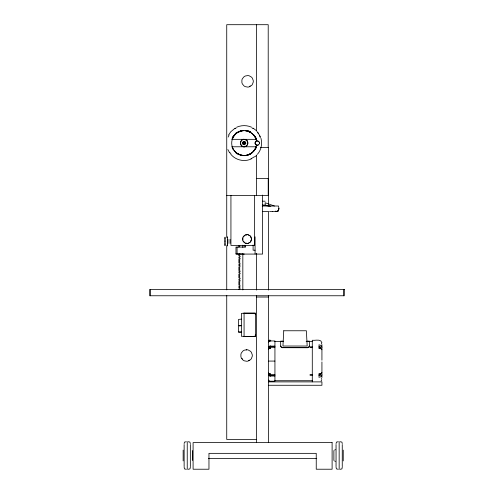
<?xml version="1.0" encoding="UTF-8"?>
<svg xmlns="http://www.w3.org/2000/svg" width="494" height="494" viewBox="0 0 494 494"><rect width="100%" height="100%" fill="white"/><g stroke="black" fill="none" stroke-linecap="round" stroke-linejoin="round"><path stroke-width="0.74" d="M321.927 374.767L321.545 376.02A2.871 2.235 0 0 1 320.804 376.681L319.785 377.212M242.727 238.12L242.727 240.016A4.434 4.434 0 0 0 243.128 241.128A2.711 2.47 50 0 1 244.351 242.579A4.434 4.434 0 0 0 245.37 243.172A2.711 2.47 10 0 1 247.241 243.499A4.434 4.434 0 0 0 248.402 243.295A2.711 2.47 -30 0 1 250.044 242.344A4.434 4.434 0 0 0 250.804 241.436L251.452 239.658A4.434 4.434 0 0 0 251.452 238.479A2.711 2.47 70 0 1 250.804 236.694A4.434 4.434 0 0 0 250.044 235.792A2.711 2.47 30 0 1 248.402 234.841A4.434 4.434 0 0 0 247.241 234.638A2.711 2.47 -10 0 1 245.37 234.965A4.434 4.434 0 0 0 244.351 235.558A2.711 2.47 -50 0 1 243.128 237.009A4.434 4.434 0 0 0 242.727 238.12A2.711 2.47 -90 0 1 242.727 240.016M321.927 372.371L321.545 373.1A2.871 1.803 0 0 1 320.804 373.631L319.785 373.76M259.319 143.785L259.443 143.186M247.698 144.118L247.821 143.717M309.472 346.035L309.17 346.967L307.608 347.739L282.13 347.696L280.722 346.627L280.641 341.138L283.198 341.144M238.089 132.182C230.914 135.825 229.494 146.372 235.317 151.874M255.559 141.685L255.071 143.056L255.355 144.137L256.51 145.113L255.738 147.823M321.829 379.719L321.088 381.022M256.009 141.265L256.51 141.006L256.034 139.339L232.229 139.339L233.335 136.826L235.317 134.245M254.935 149.293L256.034 146.78L232.229 146.78C234.378 154.085 243.598 157.777 250.186 153.949L247.259 155.116M231.902 139.419L233.224 136.437L235.261 133.893L236.83 132.719M255.305 149.083L256.102 147.298M232.229 139.339C233.798 134.51 238.392 130.824 243.505 130.669M256.034 146.78L254.793 149.528L252.805 152.022L250.248 153.924M244.351 235.558L243.128 237.009M254.904 149.274L252.953 151.874M228.673 134.862L230.797 131.731L235.163 128.15M309.398 346.399L307.49 347.566L282.624 347.566L281.314 347.047L280.641 346.035M268.625 349.017L270.274 348.066M253.416 151.72L254.225 150.701M257.393 154.319C261.246 150.083 262.407 143.853 260.999 138.376M259.066 144.291L257.905 145.15L256.51 145.113M249.736 86.382L249.279 86.827A5.767 5.767 0 0 1 247.766 87.092L245.339 86.66A5.767 5.767 0 0 1 244.005 85.894L242.424 84.005A5.767 5.767 0 0 1 241.899 82.56L241.899 80.102A5.767 5.767 0 0 1 242.424 78.657L244.005 76.768A5.767 5.767 0 0 1 245.339 76.002L247.766 75.57A5.767 5.767 0 0 1 249.279 75.841L251.409 77.07A5.767 5.767 0 0 1 252.397 78.25L253.243 80.565A5.767 5.767 0 0 1 253.243 82.097L252.397 84.412A5.767 5.767 0 0 1 251.409 85.592L249.736 86.382L250.242 86.03M248.402 243.295L250.044 242.344M248.748 360.558L248.291 360.997A5.767 5.767 0 0 1 246.778 361.262L244.351 360.836A5.767 5.767 0 0 1 243.023 360.07L241.436 358.181A5.767 5.767 0 0 1 240.911 356.736L240.911 354.272A5.767 5.767 0 0 1 241.436 352.827L243.023 350.944A5.767 5.767 0 0 1 244.351 350.172L246.778 349.746A5.767 5.767 0 0 1 248.291 350.011L250.427 351.246A5.767 5.767 0 0 1 251.415 352.42L252.255 354.735A5.767 5.767 0 0 1 252.255 356.273L251.415 358.588A5.767 5.767 0 0 1 250.427 359.768L248.748 360.558L249.26 360.206M252.928 151.856L250.365 153.856M254.663 156.907L256.17 155.764M250.915 153.788L252.483 152.621M225.023 237.293L225.023 237.169A2.711 0.556 -68.7 0 0 225.029 238.114L225.023 239.022A2.711 1.05 -81.2 0 0 225.023 240.806L225.023 241.986A2.711 1.05 81.2 0 0 225.023 243.764L225.023 244.672A2.711 0.556 68.7 0 0 225.029 245.623L225.023 245.333M250.353 153.832L246.315 155.351M237.917 132.287L242.517 130.62M268.977 340.632L270.416 340.644M334.568 450.053L335.42 449.67M251.44 158.846C244.641 162.254 235.613 160.266 230.871 154.319M247.241 234.638L245.37 234.965M246.197 350.005L246.778 349.746M239.862 245.518L238.639 246.043L239.862 246.562L238.639 247.086M239.862 253.922L238.639 254.441L239.862 254.966L238.639 255.491L240.041 256.188A0.63 0.63 0 0 1 240.041 256.874L238.793 257.059L239.244 257.602L238.793 258.14L240.041 258.325A0.63 0.63 0 0 1 240.041 259.01L238.639 259.708L239.862 260.233L238.639 260.758L239.862 261.277L238.639 261.801L239.862 262.326L238.639 262.845L240.041 263.549A0.63 0.63 0 0 1 240.041 264.228L238.793 264.413L239.244 264.957L238.793 265.5L240.041 265.686A0.63 0.63 0 0 1 240.041 266.365L238.639 267.069L239.862 267.587L238.639 268.112L239.862 268.637L238.639 269.156L239.862 269.681L238.639 270.206L240.041 270.903A0.63 0.63 0 0 1 240.041 271.589L238.793 271.774L239.244 272.311L238.793 272.855L240.041 273.04A0.63 0.63 0 0 1 240.041 273.725L238.639 274.423L239.862 274.948L238.639 275.467L239.862 275.992L238.639 276.517L239.862 277.041L238.639 277.56L240.041 278.264A0.63 0.63 0 0 1 240.041 278.943L238.793 279.129L239.244 279.672L238.793 280.209L240.041 280.401A0.63 0.63 0 0 1 240.041 281.08L238.639 281.778L239.862 282.302L238.639 282.827L239.862 283.352L238.639 283.871L239.862 284.396L238.639 284.921L240.041 285.618A0.63 0.63 0 0 1 240.041 286.304L238.793 286.489L239.244 287.026L238.793 287.57L240.041 287.755A0.63 0.63 0 0 1 240.041 288.44L238.639 289.138L239.862 289.663M237.898 132.262L241.004 131.003M243.19 146.656C244.691 146.675 244.592 147.552 247.352 144.915C250.063 138.376 239.985 139.302 244.573 139.364M250.18 153.937C245.444 156.586 239.158 155.715 235.342 151.856M237.873 131.935L240.899 130.712M247.371 155.4L250.39 154.177M236.787 127.174C241.43 125.112 246.839 125.112 251.483 127.174M276.659 211.407L278.35 210.827L278.943 208.635L278.511 206.01L262.203 206.01M240.905 131.015L244.135 130.589L243.054 130.62M243.19 139.462L244.234 139.339M245.073 146.656C239.164 148.219 239.164 137.9 245.073 139.462M245.425 155.653L242.838 155.653M244.073 313.097L241.387 313.437L241.387 336.278L255.497 336.612L255.497 313.097L244.073 313.097L244.073 336.612M241.387 319.124L238.534 319.414L238.534 325.46L241.387 325.46L238.534 325.447M241.387 325.731L238.534 326.021L238.534 332.067L241.387 332.073L238.534 332.054M245.37 243.172L247.241 243.499M319.785 348.387L320.804 348.517A2.871 1.803 0 0 1 321.545 349.048L321.927 349.783M186.318 441.747L184.472 442.105L184.132 443.575M338.229 441.747L336.507 442.068L336.05 443.575M188.158 469.288L189.986 468.868L190.344 467.114M340.076 469.288L341.916 468.923L342.256 467.114M242.517 155.499L245.796 155.493M268.545 340.848L270.854 340.848M306.916 341.144L309.472 341.138L309.472 346.263M260.338 147.428L268.631 147.428L268.631 204.572M256.571 178.383L268.631 178.383M226.734 195.463L268.211 195.463L268.211 178.383M262.363 201.2L265.161 201.2M270.823 206.233L265.161 205.14L262.413 205.133L269.205 206.078M262.901 211.481L267.97 211.481M269.539 211.481L272.268 211.481M272.41 211.481L275.621 211.481M276.739 211.481L275.349 211.16M245.462 247.074L235.971 247.074L235.971 254.077L262.586 254.077L262.567 195.062M255.077 250.199L253.095 250.199L253.095 244.999M235.971 253.811L244.289 254.077M256.571 297.036L268.631 297.036M244.073 313.27L254.151 313.27M244.073 336.439L254.151 336.439M269.298 340.1L270.088 340.1M270.274 340.953L274.936 340.953L274.936 381.201L270.274 381.201M274.689 341.428L283.13 341.428M306.15 341.428L312.288 341.428M270.274 346.103L274.936 346.103M270.274 346.522L269.249 346.522L269.249 348.616M270.274 346.572L274.936 346.572M269.249 346.807L270.274 346.807M312.288 346.825L310.084 346.825L310.084 347.64L312.288 347.64M319.038 346.807L320.31 346.807L320.31 348.801M319.038 347.072L320.31 347.072M270.274 347.653L274.936 347.653M269.249 347.85L270.274 347.85M319.038 348.072L320.31 348.072M269.249 348.338L269.699 348.338M268.545 348.566L269.699 348.566M268.736 361.077L274.936 361.077M268.545 373.581L269.699 373.581M269.249 373.816L269.699 373.816M319.038 374.082L320.31 374.082M269.249 374.298L270.274 374.298M270.274 374.495L274.936 374.495M312.288 374.501L310.084 374.501L310.084 375.317L312.288 375.317M319.038 375.076L320.31 375.076M269.249 375.347L270.274 375.347M319.038 375.341L320.31 375.341L320.31 373.347M274.936 375.576L269.249 375.625L269.249 373.532M270.274 376.045L274.936 376.045M274.689 380.72L312.288 380.72M268.631 381.887L321.927 381.887L321.927 385.271L268.631 385.271M256.571 439.444L226.734 439.444L226.734 295.282M208.449 458.488L316.753 458.488M268.545 381.337L270.854 381.343M256.966 140.889L258.912 141.624M340.076 441.747L341.916 442.105L342.256 443.575M188.158 441.747L189.881 442.068L190.344 443.575M338.229 469.288L336.402 468.868L336.05 467.114M186.318 469.288L184.472 468.923L184.132 467.114M247.259 131.003C250.464 131.849 253.206 134.004 254.904 136.838M244.345 245.283L245.37 246.068A4.959 4.959 0 0 1 244.345 245.283L245.555 245.58M241.98 155.357L238.089 153.937M245.796 130.626L250.353 132.287M250.044 235.792L248.402 234.841M276.245 211.432L275.646 211.253M270.274 374.082L268.625 373.137M274.436 206.01L265.161 202.75L265.161 205.14M335.42 461.365L334.568 460.976M247.371 130.712L250.39 131.935M237.873 154.177L240.899 155.4M250.365 132.262L247.358 131.015L244.758 130.669C249.878 130.824 254.472 134.516 256.034 139.339L255.738 138.295M319.785 344.942L320.804 345.467A2.871 2.235 0 0 1 321.545 346.127L321.927 347.381M253.101 128.15L256.096 130.428M243.128 241.128L244.351 242.579M235.786 152.621L237.348 153.788M241.949 358.551L242.387 358.996M253.416 134.399L255.04 136.437M246.722 140.382L247.179 140.957M257.473 131.731L260.295 136.622M251.452 238.479L250.804 236.694M227.876 149.534L229.648 152.881M255.305 137.036L256.102 138.82M231.902 146.699L233.224 149.676M254.935 136.826L256.034 139.339M259.066 141.827L259.399 143.495M321.903 342.805C321.057 338.532 314.981 340.749 312.288 340.273L312.288 381.874M259.369 142.476L259.443 143.056M343.491 289.416L343.491 295.764M343.244 450.114L343.244 460.914M342.256 444.495L342.256 466.534M339.156 441.729L339.156 469.3M336.05 444.495L336.05 466.534M333.882 450.547L333.882 460.482M321.927 344.553L321.927 360.206M321.927 361.941L321.927 377.595M321.464 343.182L321.464 343.793M321.464 378.355L321.464 378.966M319.038 344.726L319.038 348.511M319.038 373.643L319.038 377.428M270.422 340.508L270.422 340.848L268.977 340.848L268.977 340.496M270.274 348.616L270.274 345.781L268.736 346.553L268.545 349.017M270.274 373.532L270.274 376.366L268.736 375.601L268.545 373.137M268.631 211.401L268.631 290.083M268.631 295.406L268.631 442.618M268.211 147.428L268.211 24.7L226.734 24.7L226.734 237.466M256.571 24.7L256.571 131.324M256.571 154.98L256.571 195.463M256.571 253.311L256.571 290.083M256.571 295.474L256.571 442.618M255.287 313.462L255.287 314.727M255.287 334.913L255.287 336.186M255.077 236.83L255.077 254.077M254.632 195.334L254.632 245.401L230.933 245.401L230.933 195.334M254.151 313.097L254.151 313.437M254.151 336.136L254.151 336.612M245.018 245.611L245.018 247.074M242.832 245.197L242.832 247.506M242.832 253.675L242.832 289.922M237.071 247.074L237.071 254.077M230.031 239.324L230.031 243.462M227.962 239.324L227.962 243.462M227.351 237.886L227.351 236.966L227.351 245.827L227.351 244.907M226.734 245.598L226.734 289.885M192.506 450.547L192.506 460.482M190.344 444.495L190.344 466.534M187.238 441.729L187.238 469.3M184.132 444.495L184.132 466.534M183.151 450.114L183.151 460.914M150.509 289.416L150.509 295.764M268.736 342.058A2.044 2.044 0 0 1 269.65 341.144M269.65 381.004A2.044 2.044 0 0 1 268.736 380.09M250.804 241.436A2.711 2.47 -70 0 1 251.452 239.658M225.029 239.337A2.711 0.852 -73.8 0 1 225.029 237.886M225.029 244.907A2.711 0.852 73.8 0 1 225.029 243.456M225.023 242.344A2.711 1.118 -90 0 1 225.023 240.448M254.163 156.864A17.062 17.062 0 0 1 250.958 158.698M230.889 153.819A17.062 17.062 0 0 1 230.013 152.634M228.148 137.091A17.062 17.062 0 0 1 229.062 135.066M235.021 128.631A17.062 17.062 0 0 1 236.305 127.897M251.959 127.897A17.062 17.062 0 0 1 253.249 128.631M257.602 132.583A17.062 17.062 0 0 1 258.461 133.794M259.541 135.727A17.062 17.062 0 0 1 260.363 137.789M258.288 144.989A2.186 2.186 0 0 1 255.071 143.056A2.186 2.186 0 0 1 258.288 141.13M256.3 147.36A12.906 12.906 0 0 1 255.497 149.182M237.237 153.967A12.906 12.906 0 0 1 236.151 153.202M232.205 138.135A12.906 12.906 0 0 1 233.1 136.363M235.644 133.337A12.906 12.906 0 0 1 236.688 132.516M247.408 130.577A12.906 12.906 0 0 1 250.464 131.812M255.497 136.937A12.906 12.906 0 0 1 256.3 138.752M283.741 330.764L282.945 346.035L307.175 346.035L306.373 330.764L283.741 330.764M243.116 142.785C244.407 146.817 246.253 139.938 243.116 142.785M278.844 208.635L278.4 210.827L276.72 211.389L278.35 210.827L278.844 208.635M243.659 141.309L242.381 142.593L242.857 144.341L244.61 144.804L245.882 143.519L245.407 141.772L243.659 141.309M344.33 289.416L149.663 289.416L149.663 295.764L344.33 295.764L344.337 289.416M332.11 442.618L193.092 442.618L193.092 469.22L208.962 469.22L208.962 453.35L316.24 453.35L316.24 469.22L332.11 469.22L332.11 442.618M243.388 143.803A1.056 1.056 0 0 0 245.154 143.334A1.056 1.056 0 0 0 243.863 142.037A1.056 1.056 0 0 0 243.388 143.803M241.251 145.409A3.717 3.717 0 0 0 247.611 144.378A3.717 3.717 0 0 0 243.536 139.388A3.717 3.717 0 0 0 241.251 145.409"/></g></svg>
